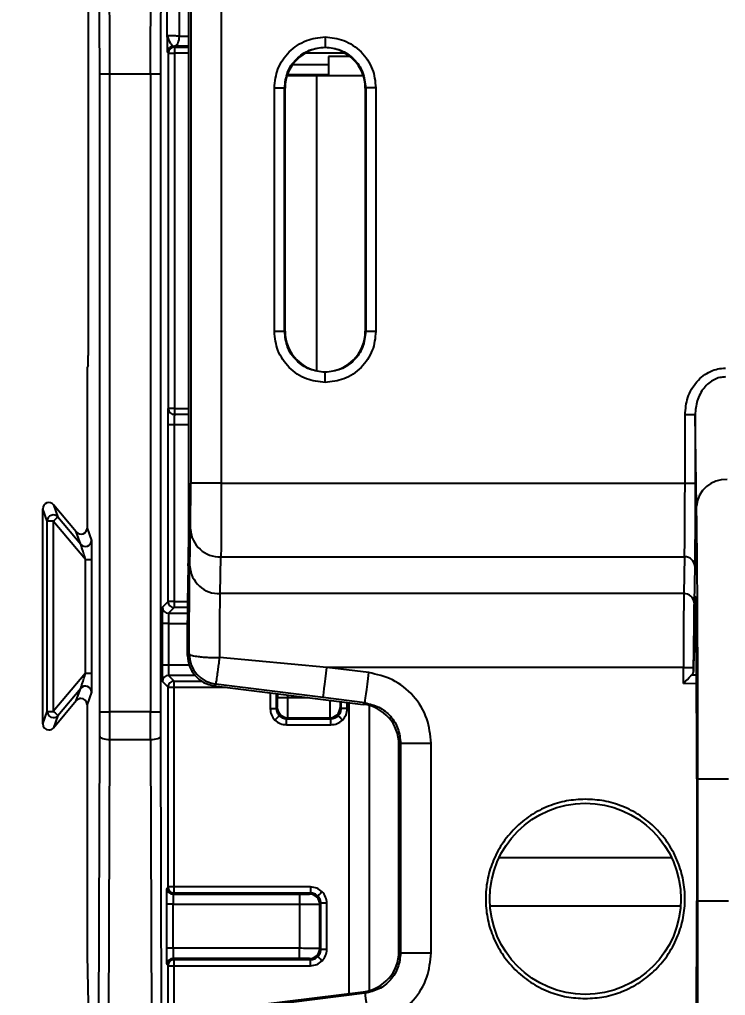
# Model space of a CAD drawing. Header units: inches. Extents: x 897.4 to 914.4, y -8.5 to 2.5.
# Drawn here: x 906.065 to 906.749, y -1.948 to -1.003 of the extents above; entities that cross this region are included whole.
import ezdxf

# ---------------------------------------------------------------- set-up
doc = ezdxf.new("R2010")
doc.units = ezdxf.units.IN
doc.header["$LTSCALE"] = 4
doc.header["$MEASUREMENT"] = 0
doc.layers.get('0').update_dxf_attribs({"linetype": 'CONTINUOUS'})
doc.layers.get('DEFPOINTS').update_dxf_attribs({"linetype": 'CONTINUOUS'})
doc.layers.add('DIMENSIONS', color=140, linetype='CONTINUOUS')
doc.styles.get("Standard").update_dxf_attribs({"font": 'romans.shx'})
doc.dimstyles.get("Standard").update_dxf_attribs({"dimtxt": 0.15, "dimasz": 0.18, "dimexe": 0.0625, "dimexo": 0.125, "dimgap": 0.0625, "dimtad": 0, "dimtih": 1, "dimtoh": 1, "dimzin": 0, "dimdsep": 46, "dimtxsty": 'Standard', "dimcen": 0.09, "dimadec": 0, "dimazin": 0, "dimtfac": 1, "dimtofl": 0, "dimtmove": 0, "dimatfit": 3, "dimfxl": 1, "dimtolj": 1, "dimtzin": 0, "dimarcsym": 0})

# ---------------------------------------------------------------- blocks, each defined once
blk = doc.blocks.new('*D9')
at = {"layer": 'DEFPOINTS', "color": 0}
for p in [(906.3065, 1.41302), (905.46883, -2.48823), (906.3065, -2.48823)]:
    blk.add_point(p, dxfattribs=at)
at = {"layer": 'DIMENSIONS', "color": 0, "lineweight": -2}
for p, q in [((906.1815, 1.41302), (905.40633, 1.41302)), ((905.46883, 1.23302), (905.46883, -0.22332)), ((905.46883, -2.30823), (905.46883, -0.85189)), ((906.1815, -2.48823), (905.40633, -2.48823))]:
    blk.add_line(p, q, dxfattribs=at)
at = {"layer": 'DIMENSIONS', "color": 0}
for points in [[(905.43883, 1.23302), (905.49883, 1.23302), (905.46883, 1.41302)], [(905.43883, -2.30823), (905.49883, -2.30823), (905.46883, -2.48823)]]:
    blk.add_solid(points, dxfattribs=at)
at = {"layer": 'DIMENSIONS', "color": 0, "char_height": 0.15, "attachment_point": 5}
for s, insert in [('\\A1;3.90', (905.46883, -0.4001)), ('\\A1;[99.1]', (905.46883, -0.71439))]:
    blk.add_mtext(s, dxfattribs=dict(at, insert=insert))

msp = doc.modelspace()

# ---------------------------------------------------------------- linework, layer by layer
for p, q in [((906.23119, -0.59982), (906.23119, -1.45201)), ((906.26072, -0.60084), (906.26072, -1.45201)), ((906.13199, -0.93043), (906.13199, -1.32832)), ((906.20854, -1.01882), (906.20854, -0.98158)), ((906.2199, -0.98135), (906.2199, -1.01906)), ((906.22896, -0.97835), (906.22896, -1.51413)), ((906.2199, -1.01906), (906.22896, -1.01909)), ((906.21467, -1.02889), (906.21574, -1.0289)), ((906.21467, -1.02889), (906.21545, -1.02968)), ((906.21545, -1.02968), (906.22896, -1.02968)), ((906.21545, -1.02968), (906.21545, -1.03558)), ((906.22896, -1.02895), (906.21574, -1.0289)), ((906.36137, -1.03025), (906.36137, -1.02981)), ((906.20955, -1.03558), (906.20876, -1.0348)), ((906.20955, -1.37958), (906.20955, -1.03558)), ((906.20955, -1.03558), (906.21545, -1.03558)), ((906.21545, -1.03558), (906.21545, -1.37958)), ((906.22896, -1.03558), (906.21545, -1.03558)), ((906.38065, -1.03558), (906.34209, -1.03558)), ((906.36455, -1.03878), (906.36455, -1.05729)), ((906.38534, -1.03878), (906.36455, -1.03878)), ((906.32984, -1.04674), (906.36455, -1.04674)), ((906.14306, -1.67334), (906.14306, -1.0557)), ((906.14306, -1.0557), (906.1529, -1.0557)), ((906.1529, -1.0557), (906.19228, -1.0557)), ((906.1529, -1.67334), (906.1529, -1.0557)), ((906.19228, -1.0557), (906.19228, -1.67334)), ((906.19228, -1.0557), (906.20213, -1.0557)), ((906.20213, -1.67334), (906.20213, -1.0557)), ((906.32449, -1.05729), (906.35332, -1.05729)), ((906.32459, -1.05702), (906.36455, -1.05702)), ((906.36455, -1.05659), (906.32473, -1.05659)), ((906.35332, -1.05729), (906.39825, -1.05729)), ((906.35332, -1.34323), (906.35332, -1.05729)), ((906.31224, -1.30524), (906.31224, -1.06918)), ((906.31224, -1.06918), (906.32209, -1.06918)), ((906.32209, -1.30524), (906.32209, -1.06918)), ((906.32252, -1.06961), (906.32209, -1.06918)), ((906.32252, -1.3048), (906.32252, -1.06961)), ((906.40066, -1.06918), (906.40023, -1.06961)), ((906.40023, -1.06961), (906.40023, -1.3048)), ((906.40066, -1.06918), (906.40066, -1.30524)), ((906.4105, -1.06918), (906.40066, -1.06918)), ((906.4105, -1.06918), (906.4105, -1.30524)), ((906.32209, -1.30524), (906.31224, -1.30524)), ((906.32209, -1.30524), (906.32252, -1.3048)), ((906.40023, -1.3048), (906.40066, -1.30524)), ((906.4105, -1.30524), (906.40066, -1.30524)), ((906.13191, -1.33816), (906.13106, -1.33985)), ((906.36137, -1.34417), (906.36137, -1.3446)), ((906.13081, -1.36938), (906.13081, -1.49547)), ((906.20946, -1.37967), (906.20955, -1.37958)), ((906.21545, -1.37958), (906.20955, -1.37958)), ((906.21545, -1.37958), (906.21545, -1.38549)), ((906.21545, -1.37958), (906.22896, -1.37958)), ((906.21545, -1.38549), (906.21537, -1.38557)), ((906.22896, -1.38557), (906.21537, -1.38557)), ((906.22896, -1.38549), (906.21545, -1.38549)), ((906.71972, -1.38587), (906.70988, -1.38587)), ((906.70988, -1.45201), (906.70988, -1.38587)), ((906.71972, -1.38587), (906.71972, -1.45201)), ((906.72106, -1.47415), (906.71972, -1.38587)), ((906.20933, -1.56661), (906.20933, -1.39541)), ((906.21523, -1.39541), (906.20933, -1.39541)), ((906.21523, -1.39541), (906.21523, -1.56661)), ((906.22896, -1.39541), (906.21523, -1.39541)), ((906.26072, -1.45201), (906.23119, -1.45201)), ((906.26072, -1.45201), (906.70988, -1.45201)), ((906.70988, -1.45201), (906.71972, -1.45201)), ((906.09829, -1.47295), (906.10265, -1.48493)), ((906.12038, -1.49927), (906.09829, -1.47295)), ((906.09223, -1.48873), (906.08786, -1.47675)), ((906.08786, -1.68507), (906.08786, -1.47675)), ((906.09223, -1.67309), (906.09223, -1.48873)), ((906.09813, -1.48873), (906.09223, -1.48873)), ((906.12937, -1.52595), (906.09813, -1.48873)), ((906.09813, -1.48873), (906.09813, -1.67309)), ((906.12474, -1.51125), (906.10265, -1.48493)), ((906.12474, -1.51125), (906.12038, -1.49927)), ((906.13081, -1.49547), (906.13517, -1.50745)), ((906.23028, -1.53223), (906.23095, -1.49661)), ((906.12937, -1.63587), (906.12937, -1.52595)), ((906.12937, -1.52595), (906.13527, -1.52595)), ((906.13527, -1.52595), (906.13527, -1.63587)), ((906.25981, -1.55899), (906.26047, -1.52337)), ((906.26047, -1.52337), (906.70944, -1.52337)), ((906.70944, -1.52337), (906.70877, -1.55899)), ((906.22886, -1.53197), (906.2282, -1.56727)), ((906.71928, -1.53229), (906.71861, -1.56791)), ((906.70877, -1.55899), (906.25981, -1.55899)), ((906.20384, -1.5721), (906.20933, -1.56661)), ((906.21523, -1.56661), (906.20933, -1.56661)), ((906.21523, -1.56661), (906.21523, -1.57252)), ((906.21523, -1.56661), (906.22821, -1.56661)), ((906.21523, -1.57252), (906.20975, -1.578)), ((906.20975, -1.578), (906.22811, -1.578)), ((906.22814, -1.57252), (906.21523, -1.57252)), ((906.2281, -1.61882), (906.2281, -1.58511)), ((906.20371, -1.6283), (906.20371, -1.58785)), ((906.20961, -1.58785), (906.20371, -1.58785)), ((906.20961, -1.58785), (906.20961, -1.6283)), ((906.20961, -1.58785), (906.2281, -1.58785)), ((906.71826, -1.63426), (906.71891, -1.58823)), ((906.72054, -1.58823), (906.71891, -1.58823)), ((906.2281, -1.61882), (906.22974, -1.61738)), ((906.36305, -1.63036), (906.25927, -1.62092)), ((906.20961, -1.6283), (906.20371, -1.6283)), ((906.22966, -1.6283), (906.20961, -1.6283)), ((906.70842, -1.63036), (906.36305, -1.63036)), ((906.40364, -1.63543), (906.36305, -1.63036)), ((906.70842, -1.63036), (906.71826, -1.63036)), ((906.70842, -1.64585), (906.70842, -1.63036)), ((906.71826, -1.63036), (906.71826, -1.63426)), ((906.12937, -1.63587), (906.09813, -1.67309)), ((906.12937, -1.63587), (906.13527, -1.63587)), ((906.20933, -1.64954), (906.20384, -1.64405)), ((906.2353, -1.63815), (906.20975, -1.63815)), ((906.20975, -1.63815), (906.21523, -1.64363)), ((906.21523, -1.64954), (906.21523, -1.64363)), ((906.21523, -1.64363), (906.24161, -1.64363)), ((906.71678, -1.63745), (906.72099, -1.63743)), ((906.10265, -1.67689), (906.12474, -1.65057)), ((906.12038, -1.66255), (906.12474, -1.65057)), ((906.20933, -1.84299), (906.20933, -1.64954)), ((906.20933, -1.64954), (906.21523, -1.64954)), ((906.21523, -1.84299), (906.21523, -1.64954)), ((906.21523, -1.64954), (906.26526, -1.64954)), ((906.25396, -1.64812), (906.2556, -1.64667)), ((906.25396, -1.64812), (906.39834, -1.66617)), ((906.35939, -1.65965), (906.2556, -1.64667)), ((906.70842, -1.64585), (906.72104, -1.64579)), ((906.09829, -1.68887), (906.12038, -1.66255)), ((906.13517, -1.65436), (906.13081, -1.66634)), ((906.30817, -1.6549), (906.30817, -1.67023)), ((906.31408, -1.65564), (906.31408, -1.67023)), ((906.31515, -1.65577), (906.31515, -1.65941)), ((906.31515, -1.65941), (906.32499, -1.65941)), ((906.32499, -1.657), (906.32499, -1.65941)), ((906.32499, -1.65941), (906.34422, -1.65941)), ((906.39997, -1.66473), (906.35939, -1.65965)), ((906.13081, -1.66634), (906.13081, -1.88257)), ((906.30817, -1.67023), (906.31408, -1.67023)), ((906.31408, -1.67023), (906.31506, -1.66925)), ((906.37589, -1.66925), (906.37687, -1.67023)), ((906.37687, -1.67023), (906.37687, -1.66349)), ((906.38278, -1.67023), (906.37687, -1.67023)), ((906.38278, -1.67023), (906.38278, -1.66422)), ((906.38438, -1.66443), (906.38438, -1.94621)), ((906.39834, -1.66617), (906.39997, -1.66473)), ((906.40446, -1.9432), (906.40446, -1.66744)), ((906.08786, -1.68507), (906.09223, -1.67309)), ((906.09223, -1.67309), (906.09813, -1.67309)), ((906.10265, -1.67689), (906.09829, -1.68887)), ((906.14302, -1.69688), (906.14306, -1.67334)), ((906.14306, -1.67334), (906.1529, -1.67334)), ((906.15286, -1.70025), (906.1529, -1.67334)), ((906.19228, -1.67334), (906.1529, -1.67334)), ((906.19228, -1.67334), (906.20213, -1.67334)), ((906.19232, -1.70025), (906.19228, -1.67334)), ((906.20216, -1.69688), (906.20213, -1.67334)), ((906.31279, -1.68136), (906.31696, -1.67719)), ((906.32392, -1.68007), (906.3249, -1.67909)), ((906.32392, -1.68007), (906.36703, -1.68007)), ((906.32392, -1.68598), (906.32392, -1.68007)), ((906.3249, -1.67909), (906.36605, -1.67909)), ((906.36605, -1.67909), (906.36703, -1.68007)), ((906.36703, -1.68598), (906.36703, -1.68007)), ((906.32392, -1.68598), (906.36703, -1.68598)), ((906.14189, -2.053), (906.14302, -1.69688)), ((906.15173, -2.05636), (906.15286, -1.70025)), ((906.15286, -1.70025), (906.19232, -1.70025)), ((906.19232, -1.70025), (906.19345, -2.05636)), ((906.20329, -2.053), (906.20216, -1.69688)), ((906.43446, -1.70379), (906.43282, -1.70523)), ((906.43282, -1.9054), (906.43282, -1.70523)), ((906.43446, -1.70379), (906.43446, -1.90685)), ((906.43446, -1.70379), (906.46398, -1.70379)), ((906.46398, -1.90685), (906.46398, -1.70379)), ((906.72127, -1.73839), (906.72127, -1.8565)), ((906.72239, -1.8565), (906.72239, -1.73839)), ((906.72239, -1.73839), (906.75192, -1.73839)), ((906.52995, -1.81437), (906.69673, -1.81437)), ((906.20826, -1.84406), (906.20933, -1.84299)), ((906.21523, -1.84299), (906.20933, -1.84299)), ((906.21523, -1.8489), (906.21417, -1.84996)), ((906.21417, -1.84996), (906.3365, -1.84996)), ((906.21523, -1.8489), (906.21523, -1.84299)), ((906.34732, -1.84299), (906.21523, -1.84299)), ((906.34732, -1.8489), (906.21523, -1.8489)), ((906.3365, -1.84996), (906.3365, -1.85981)), ((906.34634, -1.84988), (906.34732, -1.8489)), ((906.34732, -1.84299), (906.34732, -1.8489)), ((906.20813, -1.90241), (906.20813, -1.85981)), ((906.21403, -1.85981), (906.20813, -1.85981)), ((906.21403, -1.85981), (906.21403, -1.90241)), ((906.21403, -1.85981), (906.3365, -1.85981)), ((906.3365, -1.85981), (906.3365, -1.90241)), ((906.35618, -1.85972), (906.35716, -1.85874)), ((906.35618, -1.90249), (906.35618, -1.85972)), ((906.35716, -1.90347), (906.35716, -1.85874)), ((906.36307, -1.85874), (906.35716, -1.85874)), ((906.36307, -1.90347), (906.36307, -1.85874)), ((906.70562, -1.86162), (906.52106, -1.86162)), ((906.72239, -1.8565), (906.75192, -1.8565)), ((906.21403, -1.90241), (906.20813, -1.90241)), ((906.3365, -1.90241), (906.21403, -1.90241)), ((906.3365, -1.91225), (906.3365, -1.90241)), ((906.35716, -1.90347), (906.35618, -1.90249)), ((906.36307, -1.90347), (906.35716, -1.90347)), ((906.43282, -1.9054), (906.43446, -1.90685)), ((906.43446, -1.90685), (906.46398, -1.90685)), ((906.13096, -1.90933), (906.13306, -2.02194)), ((906.20933, -1.91922), (906.20826, -1.91815)), ((906.3365, -1.91225), (906.21417, -1.91225)), ((906.21417, -1.91225), (906.21523, -1.91332)), ((906.21523, -1.91332), (906.34732, -1.91332)), ((906.21523, -1.91922), (906.21523, -1.91332)), ((906.34732, -1.91332), (906.34634, -1.91233)), ((906.34732, -1.91922), (906.34732, -1.91332)), ((906.20933, -2.04181), (906.20933, -1.91922)), ((906.20933, -1.91922), (906.21523, -1.91922)), ((906.21523, -1.91922), (906.34732, -1.91922)), ((906.21523, -2.04181), (906.21523, -1.91922)), ((906.30121, -1.95661), (906.39834, -1.94447)), ((906.39997, -1.94591), (906.30284, -1.95805)), ((906.39997, -1.94591), (906.39834, -1.94447))]:
    msp.add_line(p, q)
at = {"flags": 128}
for points in [[(906.2199, -1.01906), (906.21982, -1.02097), (906.21958, -1.0228), (906.21919, -1.0245), (906.21867, -1.02599), (906.21804, -1.02721), (906.21733, -1.02813), (906.21655, -1.0287), (906.21574, -1.0289)], [(906.10265, -1.48493), (906.10256, -1.48501), (906.1023, -1.48523), (906.10188, -1.48558), (906.10132, -1.48605), (906.10063, -1.48663), (906.09985, -1.48728), (906.09901, -1.48799), (906.09813, -1.48873)], [(906.35939, -1.65965), (906.35947, -1.65905), (906.35968, -1.65735), (906.36002, -1.65463), (906.36047, -1.65098), (906.36103, -1.64655), (906.36166, -1.64151), (906.36234, -1.63604), (906.36305, -1.63036)], [(906.39997, -1.66473), (906.40005, -1.66412), (906.40026, -1.66242), (906.4006, -1.6597), (906.40106, -1.65606), (906.40161, -1.65163), (906.40224, -1.64658), (906.40292, -1.64111), (906.40364, -1.63543)], [(906.70842, -1.64585), (906.7104, -1.64386), (906.71231, -1.64195), (906.71405, -1.6402), (906.71556, -1.63868), (906.71678, -1.63745)], [(906.09813, -1.67309), (906.09901, -1.67383), (906.09985, -1.67454), (906.10063, -1.67519), (906.10132, -1.67577), (906.10188, -1.67624), (906.1023, -1.67659), (906.10256, -1.67681), (906.10265, -1.67689)], [(906.37816, -1.68136), (906.37736, -1.68056), (906.37658, -1.67978), (906.37586, -1.67906), (906.37523, -1.67843), (906.37471, -1.67791), (906.37432, -1.67752), (906.37408, -1.67728), (906.37399, -1.67719)], [(906.14302, -1.69688), (906.14322, -1.69753), (906.14379, -1.69816), (906.14471, -1.69874), (906.14593, -1.69925), (906.14742, -1.69967), (906.14911, -1.69998), (906.15095, -1.70018), (906.15286, -1.70025)], [(906.19232, -1.70025), (906.19423, -1.70018), (906.19607, -1.69998), (906.19776, -1.69967), (906.19925, -1.69925), (906.20048, -1.69874), (906.20139, -1.69816), (906.20196, -1.69753), (906.20216, -1.69688)], [(906.35846, -1.8476), (906.35765, -1.84841), (906.35687, -1.84919), (906.35615, -1.84991), (906.35552, -1.85054), (906.355, -1.85106), (906.35461, -1.85145), (906.35437, -1.85169), (906.35428, -1.85178)], [(906.35846, -1.91461), (906.35765, -1.9138), (906.35687, -1.91302), (906.35615, -1.9123), (906.35552, -1.91167), (906.355, -1.91115), (906.35461, -1.91077), (906.35437, -1.91052), (906.35428, -1.91043)], [(906.39997, -1.94591), (906.40005, -1.94652), (906.40026, -1.94821), (906.4006, -1.95094), (906.40106, -1.95458), (906.40161, -1.95901), (906.40224, -1.96406), (906.40292, -1.96952), (906.40364, -1.97521)]]:
    msp.add_lwpolyline(points, dxfattribs=at)
msp.add_circle((906.61334, -1.85453), 0.09255)
for centre, radius, start, end in [((906.21467, -1.0348), 0.00591, 90.00507, 179.99493), ((906.21537, -1.37967), 0.00591, 180.00507, 269.99493), ((906.74887, -1.47643), 0.02791, 86.48098, 175.30732), ((906.09813, -1.48873), 0.00591, 40.02476, 179.97639), ((906.25927, -1.49503), 0.02837, 183.19833, 272.42723), ((906.12926, -1.50745), 0.00591, 220.02038, 359.9818), ((906.70984, -1.53282), 0.00946, 3.19838, 92.42787), ((906.2586, -1.53065), 0.02837, 183.19867, 272.4269), ((906.70917, -1.56844), 0.00946, 3.19852, 92.42858), ((906.20975, -1.5721), 0.00591, 180.00221, 269.99494), ((906.25927, -1.61737), 0.02953, 180.00339, 262.87156), ((906.20975, -1.64405), 0.00591, 90.00506, 179.99779), ((906.12926, -1.65437), 0.00591, 0.01924, 139.98142), ((906.3249, -1.66925), 0.00984, 180.00523, 269.99477), ((906.36605, -1.66925), 0.00984, 270.00691, 359.99309), ((906.09813, -1.67309), 0.00591, 180.02264, 269.99444), ((906.09813, -1.67309), 0.0059, 269.97638, 319.99068), ((906.21417, -1.84406), 0.00591, 180.00221, 269.99494), ((906.34634, -1.85972), 0.00984, 0.00278, 89.99551), ((906.34634, -1.90249), 0.00984, 270.00109, 359.99891), ((906.21417, -1.91815), 0.00591, 90.00506, 179.99779)]:
    msp.add_arc(centre, radius, start, end)
for centre, major_axis, ratio, start_param, end_param in [((906.36189, -1.06962), (0.02784, -0.02784), 0.999924, 2.369285, 3.926953), ((906.36085, -1.06962), (-0.02784, -0.02784), 0.999924, 2.356233, 3.913901), ((906.36189, -1.3048), (0.02784, 0.02784), 0.999924, 2.356233, 3.913901), ((906.36085, -1.3048), (-0.02784, 0.02784), 0.999924, 2.369285, 3.926953), ((906.1319, -1.32832), (0, 0.00984), 0.008727, 3.159046, 4.712389), ((906.13107, -1.36938), (0, 0.02953), 0.008727, 0.017453, 1.570796), ((906.09377, -1.47675), (-0.00202, 0.00555), 0.999675, 5.061559, 7.504811), ((906.1249, -1.49547), (0.00202, -0.00555), 0.999675, 5.061559, 7.504811), ((906.22879, -1.51413), (0, 0.01969), 0.008727, 3.577925, 4.712389), ((906.71972, -1.73839), (0, 0.17686), 0.008727, 4.712389, 6.839817), ((906.22827, -1.58511), (0, 0.01969), 0.008727, 0.436332, 1.570796), ((906.25763, -1.61882), (0.02214, 0.01954), 0.999932, 2.418406, 3.86478), ((906.70842, -1.63426), (0.00984, 0.00008), 0.622195, 5.721375, 6.269241), ((906.1249, -1.66635), (0.00202, 0.00555), 0.999675, 0.348961, 1.221626), ((906.1249, -1.66635), (0.00202, 0.00555), 0.999675, 5.061559, 6.632147), ((906.39345, -1.70524), (-0.02952, -0.02606), 0.999932, 2.418406, 3.86478), ((906.09377, -1.68507), (-0.00202, -0.00555), 0.999675, 5.061559, 6.632147), ((906.09377, -1.68507), (-0.00202, -0.00555), 0.999675, 0.348961, 1.221626), ((906.71972, -1.8565), (0, 0.17686), 0.008727, 2.584961, 4.712389), ((906.13107, -1.88257), (0, 0.02953), 0.008727, 1.570796, 2.70526), ((906.39345, -1.9054), (-0.02952, 0.02606), 0.999932, 2.418406, 3.86478)]:
    msp.add_ellipse(centre, major_axis=major_axis, ratio=ratio, start_param=start_param, end_param=end_param)
for points, knots in [([(906.1529, -1.0557), (906.15289, -1.04777), (906.15288, -1.03086), (906.15277, -1.00646), (906.15263, -0.98982), (906.15249, -0.98057), (906.15241, -0.97856), (906.15237, -0.97752)], [0, 0, 0, 0, 0.2083179, 0.4442167, 0.7076004, 0.8503271, 1, 1, 1, 1]), ([(906.19228, -1.0557), (906.19229, -1.04777), (906.19231, -1.03086), (906.19241, -1.00646), (906.19255, -0.98982), (906.19269, -0.98057), (906.19277, -0.97856), (906.19281, -0.97752)], [0, 0, 0, 0, 0.208318, 0.444217, 0.7076, 0.850327, 1, 1, 1, 1]), ([(906.14306, -1.0557), (906.14305, -1.04765), (906.14304, -1.03097), (906.14292, -1.009), (906.14274, -0.99275), (906.1426, -0.98907), (906.14253, -0.98729)], [0, 0, 0, 0, 0.241582, 0.499995, 0.758411, 1, 1, 1, 1]), ([(906.20213, -1.0557), (906.20213, -1.04765), (906.20215, -1.03097), (906.20227, -1.009), (906.20244, -0.99275), (906.20259, -0.98907), (906.20266, -0.98729)], [0, 0, 0, 0, 0.241582, 0.499995, 0.758411, 1, 1, 1, 1]), ([(906.20876, -1.0348), (906.20874, -1.03451), (906.2087, -1.0339), (906.20862, -1.02854), (906.20857, -1.02267), (906.20854, -1.01882)], [0, 0, 0, 0, 0.235949, 0.499038, 1, 1, 1, 1]), ([(906.20854, -1.01882), (906.20921, -1.02115), (906.21016, -1.02446), (906.21313, -1.02819), (906.21418, -1.02867), (906.21467, -1.02889)], [0, 0, 0, 0, 0.556311, 0.791891, 1, 1, 1, 1]), ([(906.2199, -1.01906), (906.21829, -1.01904), (906.21507, -1.019), (906.21147, -1.01894), (906.20904, -1.01888), (906.2087, -1.01884), (906.20854, -1.01882)], [0, 0, 0, 0, 0.249997, 0.499995, 0.749999, 1, 1, 1, 1]), ([(906.31224, -1.06918), (906.3129, -1.063), (906.31392, -1.05346), (906.32003, -1.042), (906.32637, -1.03418), (906.33418, -1.02782), (906.34563, -1.02168), (906.35517, -1.02064), (906.36135, -1.01997)], [0, 0, 0, 0, 0.239475, 0.369602, 0.500001, 0.630126, 0.760524, 1, 1, 1, 1]), ([(906.36135, -1.01997), (906.36753, -1.02064), (906.37708, -1.02167), (906.38853, -1.0278), (906.39635, -1.03416), (906.4027, -1.04199), (906.40882, -1.05345), (906.40984, -1.063), (906.4105, -1.06918)], [0, 0, 0, 0, 0.239467, 0.369597, 0.500002, 0.630131, 0.760538, 1, 1, 1, 1]), ([(906.36135, -1.01997), (906.36135, -1.0212), (906.36135, -1.0231), (906.36136, -1.02538), (906.36136, -1.02695), (906.36136, -1.02822), (906.36136, -1.02946), (906.36137, -1.02967), (906.36137, -1.02981)], [0, 0, 0, 0, 0.239587, 0.368453, 0.500004, 0.63156, 0.760423, 1, 1, 1, 1]), ([(906.21545, -1.02968), (906.21468, -1.02977), (906.21313, -1.02994), (906.21118, -1.03131), (906.20981, -1.03326), (906.20964, -1.03481), (906.20955, -1.03558)], [0, 0, 0, 0, 0.250006, 0.5, 0.749994, 1, 1, 1, 1]), ([(906.32209, -1.06918), (906.32268, -1.06403), (906.32386, -1.05372), (906.33294, -1.04072), (906.34592, -1.03162), (906.35622, -1.03041), (906.36137, -1.02981)], [0, 0, 0, 0, 0.2500572, 0.5000714, 0.7500517, 1, 1, 1, 1]), ([(906.36137, -1.02981), (906.36652, -1.03041), (906.37682, -1.03162), (906.3898, -1.04072), (906.39889, -1.05372), (906.40007, -1.06403), (906.40066, -1.06918)], [0, 0, 0, 0, 0.249949, 0.499929, 0.749943, 1, 1, 1, 1]), ([(906.36139, -1.35445), (906.35521, -1.35378), (906.34567, -1.35275), (906.33421, -1.34662), (906.32639, -1.34026), (906.32004, -1.33243), (906.31392, -1.32097), (906.3129, -1.31142), (906.31224, -1.30524)], [0, 0, 0, 0, 0.239464, 0.369597, 0.500002, 0.630131, 0.760537, 1, 1, 1, 1]), ([(906.36137, -1.3446), (906.35622, -1.344), (906.34592, -1.3428), (906.33294, -1.3337), (906.32386, -1.32069), (906.32268, -1.31039), (906.32209, -1.30524)], [0, 0, 0, 0, 0.2499483, 0.4999286, 0.7499428, 1, 1, 1, 1]), ([(906.40066, -1.30524), (906.40007, -1.31039), (906.39889, -1.32069), (906.3898, -1.3337), (906.37682, -1.3428), (906.36652, -1.344), (906.36137, -1.3446)], [0, 0, 0, 0, 0.250057, 0.500071, 0.750051, 1, 1, 1, 1]), ([(906.4105, -1.30524), (906.40984, -1.31142), (906.40882, -1.32096), (906.40271, -1.33241), (906.39637, -1.34023), (906.38856, -1.3466), (906.37712, -1.35273), (906.36757, -1.35377), (906.36139, -1.35445)], [0, 0, 0, 0, 0.239475, 0.3696, 0.499999, 0.630123, 0.760524, 1, 1, 1, 1]), ([(906.70988, -1.38587), (906.71041, -1.38021), (906.71148, -1.36865), (906.71895, -1.35579), (906.72728, -1.34783), (906.73428, -1.34366), (906.74164, -1.34107), (906.74661, -1.34076), (906.74908, -1.34061)], [0, 0, 0, 0, 0.2553843, 0.5219344, 0.6502052, 0.7752362, 0.8881389, 1, 1, 1, 1]), ([(906.36139, -1.35445), (906.36139, -1.35321), (906.36139, -1.35132), (906.36138, -1.34904), (906.36138, -1.34747), (906.36138, -1.3462), (906.36138, -1.34496), (906.36137, -1.34474), (906.36137, -1.3446)], [0, 0, 0, 0, 0.239587, 0.368436, 0.500003, 0.631559, 0.760423, 1, 1, 1, 1]), ([(906.74908, -1.34913), (906.74722, -1.34926), (906.74342, -1.34952), (906.73789, -1.35166), (906.73266, -1.35507), (906.7264, -1.36154), (906.72088, -1.37201), (906.72011, -1.38129), (906.71972, -1.38587)], [0, 0, 0, 0, 0.106504, 0.218033, 0.336588, 0.46384, 0.735134, 1, 1, 1, 1]), ([(906.20933, -1.39541), (906.20933, -1.39344), (906.20933, -1.39041), (906.20935, -1.38676), (906.20937, -1.38427), (906.20939, -1.38222), (906.20942, -1.38024), (906.20945, -1.37989), (906.20946, -1.37967)], [0, 0, 0, 0, 0.239567, 0.368277, 0.499997, 0.628713, 0.760433, 1, 1, 1, 1]), ([(906.20955, -1.37958), (906.20964, -1.38036), (906.20981, -1.3819), (906.21118, -1.38386), (906.21313, -1.38522), (906.21468, -1.3854), (906.21545, -1.38549)], [0, 0, 0, 0, 0.24998, 0.499979, 0.749995, 1, 1, 1, 1]), ([(906.21537, -1.38557), (906.21536, -1.38573), (906.21534, -1.38604), (906.2153, -1.38832), (906.21527, -1.39157), (906.21524, -1.39413), (906.21523, -1.39541)], [0, 0, 0, 0, 0.2499963, 0.4999981, 0.7500019, 1, 1, 1, 1]), ([(906.23095, -1.49661), (906.23098, -1.49435), (906.23105, -1.48973), (906.23113, -1.47878), (906.23118, -1.46588), (906.23119, -1.45657), (906.23119, -1.45201)], [0, 0, 0, 0, 0.244909, 0.500008, 0.7551, 1, 1, 1, 1]), ([(906.26072, -1.45201), (906.26072, -1.45877), (906.26071, -1.47275), (906.26066, -1.49283), (906.26058, -1.5113), (906.26051, -1.51927), (906.26047, -1.52337)], [0, 0, 0, 0, 0.2270566, 0.469423, 0.7270767, 1, 1, 1, 1]), ([(906.70944, -1.52337), (906.7095, -1.51927), (906.70964, -1.5113), (906.70977, -1.49283), (906.70986, -1.47275), (906.70988, -1.45877), (906.70988, -1.45201)], [0, 0, 0, 0, 0.272926, 0.530581, 0.772946, 1, 1, 1, 1]), ([(906.71972, -1.45201), (906.71972, -1.46021), (906.71971, -1.47697), (906.71961, -1.50019), (906.71947, -1.51992), (906.71934, -1.52822), (906.71928, -1.53229)], [0, 0, 0, 0, 0.2449, 0.499996, 0.755093, 1, 1, 1, 1]), ([(906.72239, -1.73839), (906.72239, -1.72531), (906.72238, -1.69915), (906.72231, -1.6601), (906.7222, -1.62192), (906.72204, -1.58539), (906.72184, -1.55152), (906.72161, -1.52143), (906.72135, -1.49502), (906.72115, -1.48111), (906.72106, -1.47415)], [0, 0, 0, 0, 0.122806, 0.245645, 0.372787, 0.499995, 0.627139, 0.754348, 0.877157, 1, 1, 1, 1]), ([(906.12937, -1.52595), (906.12827, -1.52245), (906.12678, -1.51768), (906.12529, -1.5129), (906.12488, -1.51165), (906.12477, -1.51131), (906.12475, -1.51127), (906.12474, -1.51125)], [0, 0, 0, 0, 0.627412, 0.853629, 0.933871, 0.968137, 1, 1, 1, 1]), ([(906.13517, -1.50745), (906.13517, -1.50754), (906.13519, -1.50771), (906.13521, -1.50882), (906.13523, -1.51057), (906.13525, -1.51392), (906.13527, -1.51916), (906.13527, -1.52368), (906.13527, -1.52595)], [0, 0, 0, 0, 0.092836, 0.191599, 0.305386, 0.43313, 0.715815, 1, 1, 1, 1]), ([(906.22974, -1.61738), (906.22976, -1.60851), (906.22979, -1.59049), (906.22991, -1.56618), (906.23007, -1.54556), (906.23021, -1.53663), (906.23028, -1.53223)], [0, 0, 0, 0, 0.245936, 0.499996, 0.754058, 1, 1, 1, 1]), ([(906.25927, -1.62092), (906.25928, -1.61497), (906.25931, -1.60268), (906.25942, -1.58542), (906.25958, -1.5696), (906.25973, -1.5626), (906.25981, -1.55899)], [0, 0, 0, 0, 0.226727, 0.468978, 0.726741, 1, 1, 1, 1]), ([(906.70877, -1.55899), (906.70872, -1.56309), (906.70861, -1.57106), (906.7085, -1.58953), (906.70843, -1.60962), (906.70843, -1.6236), (906.70842, -1.63036)], [0, 0, 0, 0, 0.272923, 0.530576, 0.772942, 1, 1, 1, 1]), ([(906.20933, -1.56661), (906.20942, -1.56739), (906.20959, -1.56894), (906.21096, -1.57089), (906.21291, -1.57225), (906.21446, -1.57243), (906.21523, -1.57252)], [0, 0, 0, 0, 0.250006, 0.5, 0.749994, 1, 1, 1, 1]), ([(906.71861, -1.56791), (906.71856, -1.57108), (906.71846, -1.57754), (906.71835, -1.59288), (906.71828, -1.61094), (906.71827, -1.62397), (906.71826, -1.63036)], [0, 0, 0, 0, 0.244909, 0.500003, 0.755099, 1, 1, 1, 1]), ([(906.20371, -1.58785), (906.20371, -1.58588), (906.20371, -1.58285), (906.20373, -1.57919), (906.20375, -1.5767), (906.20377, -1.57465), (906.2038, -1.57268), (906.20383, -1.57233), (906.20384, -1.5721)], [0, 0, 0, 0, 0.239557, 0.368278, 0.499989, 0.628713, 0.760429, 1, 1, 1, 1]), ([(906.20975, -1.578), (906.20974, -1.57816), (906.20971, -1.57848), (906.20968, -1.58076), (906.20965, -1.584), (906.20962, -1.58656), (906.20961, -1.58785)], [0, 0, 0, 0, 0.250004, 0.500009, 0.749999, 1, 1, 1, 1]), ([(906.22974, -1.61738), (906.22993, -1.61766), (906.23028, -1.61819), (906.23306, -1.61905), (906.23738, -1.6198), (906.24299, -1.62034), (906.24983, -1.62078), (906.25553, -1.62086), (906.25927, -1.62092)], [0, 0, 0, 0, 0.155196, 0.290421, 0.500158, 0.630715, 0.757649, 1, 1, 1, 1]), ([(906.2556, -1.64667), (906.2557, -1.6463), (906.2559, -1.64554), (906.25673, -1.64014), (906.25757, -1.63367), (906.25843, -1.62733), (906.25897, -1.62317), (906.25927, -1.62092)], [0, 0, 0, 0, 0.241343, 0.499282, 0.69957, 0.837358, 1, 1, 1, 1]), ([(906.20384, -1.64405), (906.20383, -1.64383), (906.2038, -1.64348), (906.20377, -1.64151), (906.20375, -1.63949), (906.20373, -1.63698), (906.20371, -1.63333), (906.20371, -1.63027), (906.20371, -1.6283)], [0, 0, 0, 0, 0.239569, 0.368292, 0.500009, 0.628728, 0.760444, 1, 1, 1, 1]), ([(906.20961, -1.6283), (906.20962, -1.62959), (906.20965, -1.63215), (906.20968, -1.63539), (906.20971, -1.63767), (906.20974, -1.63799), (906.20975, -1.63815)], [0, 0, 0, 0, 0.250001, 0.499991, 0.749996, 1, 1, 1, 1]), ([(906.12474, -1.65057), (906.12475, -1.65055), (906.12477, -1.6505), (906.12488, -1.65017), (906.12529, -1.64892), (906.12678, -1.64414), (906.12827, -1.63937), (906.12937, -1.63587)], [0, 0, 0, 0, 0.031859, 0.066121, 0.146361, 0.3726, 1, 1, 1, 1]), ([(906.13527, -1.63587), (906.13527, -1.63823), (906.13527, -1.64276), (906.13525, -1.64794), (906.13523, -1.65123), (906.13521, -1.65298), (906.13519, -1.65412), (906.13517, -1.65428), (906.13517, -1.65436)], [0, 0, 0, 0, 0.295019, 0.566989, 0.691905, 0.808405, 0.906069, 1, 1, 1, 1]), ([(906.21523, -1.64363), (906.21446, -1.64372), (906.21291, -1.6439), (906.21096, -1.64526), (906.20959, -1.64721), (906.20942, -1.64876), (906.20933, -1.64954)], [0, 0, 0, 0, 0.250006, 0.5, 0.749994, 1, 1, 1, 1]), ([(906.46398, -1.70379), (906.46317, -1.69576), (906.46147, -1.67915), (906.44783, -1.65723), (906.42778, -1.64098), (906.4115, -1.63724), (906.40364, -1.63543)], [0, 0, 0, 0, 0.241648, 0.500001, 0.75835, 1, 1, 1, 1]), ([(906.31506, -1.66925), (906.31507, -1.6691), (906.31509, -1.66882), (906.31512, -1.66685), (906.31513, -1.66483), (906.31514, -1.66254), (906.31515, -1.66064), (906.31515, -1.65941)], [0, 0, 0, 0, 0.249028, 0.49966, 0.628465, 0.760277, 1, 1, 1, 1]), ([(906.32499, -1.65941), (906.32498, -1.66197), (906.32497, -1.6671), (906.32495, -1.67358), (906.32493, -1.67815), (906.32491, -1.67877), (906.3249, -1.67909)], [0, 0, 0, 0, 0.25, 0.499996, 0.749999, 1, 1, 1, 1]), ([(906.36597, -1.66212), (906.36597, -1.66375), (906.36599, -1.66793), (906.366, -1.67357), (906.36603, -1.67815), (906.36604, -1.67878), (906.36605, -1.67909)], [0, 0, 0, 0, 0.17519, 0.450123, 0.725063, 1, 1, 1, 1]), ([(906.30817, -1.67023), (906.30839, -1.67231), (906.30882, -1.67648), (906.31146, -1.67974), (906.31279, -1.68136)], [0, 0, 0, 0, 0.4999965, 1, 1, 1, 1]), ([(906.31408, -1.67023), (906.31412, -1.67087), (906.31419, -1.67216), (906.31478, -1.67402), (906.31567, -1.67574), (906.31653, -1.67671), (906.31696, -1.67719)], [0, 0, 0, 0, 0.2500033, 0.4999855, 0.7499775, 1, 1, 1, 1]), ([(906.37399, -1.67719), (906.37442, -1.67671), (906.37528, -1.67574), (906.37617, -1.67402), (906.37676, -1.67216), (906.37683, -1.67087), (906.37687, -1.67023)], [0, 0, 0, 0, 0.25, 0.500011, 0.749995, 1, 1, 1, 1]), ([(906.37581, -1.66335), (906.37582, -1.66441), (906.37582, -1.66605), (906.37584, -1.66765), (906.37586, -1.66889), (906.37588, -1.66911), (906.37589, -1.66925)], [0, 0, 0, 0, 0.319144, 0.494427, 0.673781, 1, 1, 1, 1]), ([(906.37816, -1.68136), (906.37949, -1.67974), (906.38213, -1.67648), (906.38256, -1.67231), (906.38278, -1.67023)], [0, 0, 0, 0, 0.500006, 1, 1, 1, 1]), ([(906.39997, -1.66473), (906.40462, -1.66581), (906.41393, -1.66798), (906.42518, -1.67722), (906.43296, -1.68954), (906.43396, -1.69904), (906.43446, -1.70379)], [0, 0, 0, 0, 0.2500051, 0.4999985, 0.7499942, 1, 1, 1, 1]), ([(906.31279, -1.68136), (906.31441, -1.68269), (906.31767, -1.68533), (906.32184, -1.68576), (906.32392, -1.68598)], [0, 0, 0, 0, 0.5000035, 1, 1, 1, 1]), ([(906.31696, -1.67719), (906.31744, -1.67762), (906.31841, -1.67848), (906.32013, -1.67937), (906.32199, -1.67996), (906.32328, -1.68003), (906.32392, -1.68007)], [0, 0, 0, 0, 0.25, 0.500011, 0.749995, 1, 1, 1, 1]), ([(906.36703, -1.68007), (906.36767, -1.68003), (906.36896, -1.67996), (906.37082, -1.67937), (906.37254, -1.67848), (906.37351, -1.67762), (906.37399, -1.67719)], [0, 0, 0, 0, 0.249996, 0.500007, 0.750009, 1, 1, 1, 1]), ([(906.36703, -1.68598), (906.36911, -1.68576), (906.37328, -1.68533), (906.37654, -1.68269), (906.37816, -1.68136)], [0, 0, 0, 0, 0.500008, 1, 1, 1, 1]), ([(906.61334, -1.75804), (906.60728, -1.75836), (906.59515, -1.75901), (906.57714, -1.76448), (906.55997, -1.77327), (906.54465, -1.78584), (906.5342, -1.7986), (906.52756, -1.80995), (906.52233, -1.82145), (906.51796, -1.83634), (906.51629, -1.85452), (906.51796, -1.87272), (906.52324, -1.89073), (906.53209, -1.9079), (906.54464, -1.92322), (906.55741, -1.93367), (906.56876, -1.94031), (906.58026, -1.94552), (906.59515, -1.95006), (906.60727, -1.9507), (906.61334, -1.95102)], [0, 0, 0, 0, 0.059974, 0.119983, 0.184936, 0.249956, 0.314908, 0.347281, 0.380016, 0.439973, 0.499999, 0.559956, 0.619983, 0.684935, 0.749957, 0.814909, 0.847281, 0.880016, 0.939991, 1, 1, 1, 1]), ([(906.61334, -1.95102), (906.6194, -1.9507), (906.63153, -1.95005), (906.64954, -1.94458), (906.6667, -1.93579), (906.68202, -1.92323), (906.69248, -1.91046), (906.69912, -1.89911), (906.70435, -1.88761), (906.70872, -1.87273), (906.71039, -1.85454), (906.70872, -1.83634), (906.70343, -1.81833), (906.69459, -1.80117), (906.68204, -1.78585), (906.66927, -1.77539), (906.65792, -1.76875), (906.64641, -1.76354), (906.63153, -1.759), (906.6194, -1.75836), (906.61334, -1.75804)], [0, 0, 0, 0, 0.059974, 0.119983, 0.184935, 0.249957, 0.314909, 0.347282, 0.380016, 0.439973, 0.5, 0.559956, 0.619983, 0.684935, 0.749956, 0.814908, 0.847282, 0.880016, 0.939991, 1, 1, 1, 1]), ([(906.20813, -1.85981), (906.20813, -1.85784), (906.20813, -1.85481), (906.20815, -1.85115), (906.20816, -1.84866), (906.20819, -1.84661), (906.20822, -1.84464), (906.20824, -1.84428), (906.20826, -1.84406)], [0, 0, 0, 0, 0.239555, 0.368275, 0.499996, 0.628711, 0.760431, 1, 1, 1, 1]), ([(906.20933, -1.84299), (906.20942, -1.84377), (906.20959, -1.84531), (906.21096, -1.84727), (906.21291, -1.84863), (906.21446, -1.84881), (906.21523, -1.8489)], [0, 0, 0, 0, 0.250006, 0.5, 0.749994, 1, 1, 1, 1]), ([(906.21417, -1.84996), (906.21416, -1.85012), (906.21413, -1.85044), (906.2141, -1.85272), (906.21406, -1.85596), (906.21404, -1.85852), (906.21403, -1.85981)], [0, 0, 0, 0, 0.249998, 0.5, 0.750002, 1, 1, 1, 1]), ([(906.3365, -1.84996), (906.33778, -1.84996), (906.34035, -1.84996), (906.34308, -1.84994), (906.34474, -1.84993), (906.34598, -1.84991), (906.3462, -1.84989), (906.34634, -1.84988)], [0, 0, 0, 0, 0.249015, 0.49964, 0.628445, 0.760262, 1, 1, 1, 1]), ([(906.35846, -1.8476), (906.35683, -1.84628), (906.35358, -1.84364), (906.34941, -1.84321), (906.34732, -1.84299)], [0, 0, 0, 0, 0.499984, 1, 1, 1, 1]), ([(906.35428, -1.85178), (906.3538, -1.85135), (906.35284, -1.85049), (906.35111, -1.8496), (906.34925, -1.84901), (906.34797, -1.84893), (906.34732, -1.8489)], [0, 0, 0, 0, 0.249971, 0.499966, 0.749998, 1, 1, 1, 1]), ([(906.35716, -1.85874), (906.35713, -1.85809), (906.35705, -1.85681), (906.35646, -1.85495), (906.35557, -1.85322), (906.35471, -1.85226), (906.35428, -1.85178)], [0, 0, 0, 0, 0.249994, 0.500004, 0.749987, 1, 1, 1, 1]), ([(906.36307, -1.85874), (906.36285, -1.85665), (906.36242, -1.85248), (906.35978, -1.84923), (906.35846, -1.8476)], [0, 0, 0, 0, 0.499999, 1, 1, 1, 1]), ([(906.3365, -1.85981), (906.33906, -1.8598), (906.34419, -1.85978), (906.35068, -1.85976), (906.35524, -1.85974), (906.35587, -1.85973), (906.35618, -1.85972)], [0, 0, 0, 0, 0.249999, 0.500003, 0.75, 1, 1, 1, 1]), ([(906.72106, -2.12074), (906.72115, -2.11378), (906.72135, -2.09987), (906.72161, -2.07347), (906.72184, -2.04338), (906.72204, -2.00951), (906.7222, -1.97298), (906.72231, -1.9348), (906.72238, -1.89575), (906.72239, -1.86958), (906.72239, -1.8565)], [0, 0, 0, 0, 0.122809, 0.245651, 0.372795, 0.500004, 0.627146, 0.754354, 0.877161, 1, 1, 1, 1]), ([(906.20826, -1.91815), (906.20824, -1.91793), (906.20822, -1.91758), (906.20819, -1.91561), (906.20817, -1.91359), (906.20815, -1.91108), (906.20813, -1.90743), (906.20813, -1.90438), (906.20813, -1.90241)], [0, 0, 0, 0, 0.239568, 0.368284, 0.500002, 0.628719, 0.760445, 1, 1, 1, 1]), ([(906.21403, -1.90241), (906.21404, -1.90369), (906.21406, -1.90625), (906.2141, -1.9095), (906.21413, -1.91178), (906.21416, -1.91209), (906.21417, -1.91225)], [0, 0, 0, 0, 0.249998, 0.5, 0.750002, 1, 1, 1, 1]), ([(906.35618, -1.90249), (906.35587, -1.90249), (906.35524, -1.90247), (906.35068, -1.90245), (906.34419, -1.90243), (906.33906, -1.90241), (906.3365, -1.90241)], [0, 0, 0, 0, 0.25, 0.499997, 0.750001, 1, 1, 1, 1]), ([(906.35428, -1.91043), (906.35471, -1.90995), (906.35557, -1.90899), (906.35646, -1.90726), (906.35705, -1.90541), (906.35713, -1.90412), (906.35716, -1.90347)], [0, 0, 0, 0, 0.250013, 0.499996, 0.750006, 1, 1, 1, 1]), ([(906.35846, -1.91461), (906.35978, -1.91298), (906.36242, -1.90973), (906.36285, -1.90556), (906.36307, -1.90347)], [0, 0, 0, 0, 0.499991, 1, 1, 1, 1]), ([(906.43446, -1.90685), (906.43396, -1.9116), (906.43296, -1.9211), (906.42518, -1.93341), (906.41393, -1.94265), (906.40462, -1.94483), (906.39997, -1.94591)], [0, 0, 0, 0, 0.250007, 0.499999, 0.749993, 1, 1, 1, 1]), ([(906.40364, -1.97521), (906.4115, -1.9734), (906.42778, -1.96966), (906.44783, -1.95341), (906.46147, -1.93149), (906.46317, -1.91488), (906.46398, -1.90685)], [0, 0, 0, 0, 0.2416505, 0.5000014, 0.7583522, 1, 1, 1, 1]), ([(906.21523, -1.91332), (906.21446, -1.9134), (906.21291, -1.91358), (906.21096, -1.91495), (906.20959, -1.9169), (906.20942, -1.91845), (906.20933, -1.91922)], [0, 0, 0, 0, 0.250006, 0.5, 0.749994, 1, 1, 1, 1]), ([(906.34634, -1.91233), (906.3462, -1.91232), (906.34591, -1.9123), (906.34394, -1.91228), (906.34192, -1.91226), (906.33964, -1.91225), (906.33773, -1.91225), (906.3365, -1.91225)], [0, 0, 0, 0, 0.249021, 0.499649, 0.628452, 0.760262, 1, 1, 1, 1]), ([(906.34732, -1.91332), (906.34797, -1.91328), (906.34925, -1.91321), (906.35111, -1.91262), (906.35284, -1.91172), (906.3538, -1.91086), (906.35428, -1.91043)], [0, 0, 0, 0, 0.2500021, 0.5000341, 0.7500285, 1, 1, 1, 1]), ([(906.34732, -1.91922), (906.34941, -1.91901), (906.35358, -1.91858), (906.35683, -1.91593), (906.35846, -1.91461)], [0, 0, 0, 0, 0.500009, 1, 1, 1, 1])]:
    msp.add_open_spline(points, degree=3, knots=knots)

# ---------------------------------------------------------------- dimensions: what is measured, and where the dimension line sits
at = {"layer": 'DIMENSIONS'}
dim = msp.add_linear_dim(base=(905.46883, -2.48823), p1=(906.3065, 1.41302), p2=(906.3065, -2.48823), angle=90, dimstyle='Standard', override={"dimpost": '\\X'}, dxfattribs=at)
dim.commit()
dim.dimension.update_dxf_attribs({"geometry": '*D9', "text_midpoint": (905.46883, -0.5376)})

doc.saveas('drawing.dxf')
